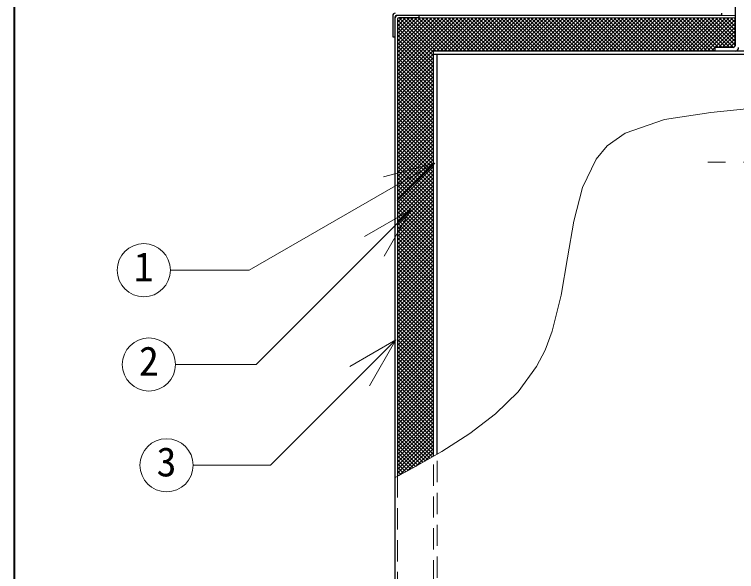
# Model space of a CAD drawing. Units: millimetres at full size, sheet at 1:15; details may follow other scales. Extents: x -3044 to 3031, y -2085 to 2130.
# Drawn here: x -3044 to -2433, y -853 to -381 of the extents above; entities that cross this region are included whole.
import ezdxf
from ezdxf.enums import TextEntityAlignment as Align

# ---------------------------------------------------------------- set-up
doc = ezdxf.new("R2010")
doc.units = ezdxf.units.MM
doc.header["$LTSCALE"] = 15
doc.linetypes.add('CHAIN1', pattern=[8, 5, -1, 1, -1])
doc.linetypes.add('DASHED1', pattern=[1.8, 1.2, -0.6])
doc.layers.add('0-0', color=4, linetype='Continuous', lineweight=9)
doc.styles.add('ＭＳ ゴシック', font='')
doc.styles.get('ＭＳ ゴシック').set_extended_font_data('MS Gothic')

msp = doc.modelspace()

# ---------------------------------------------------------------- linework, layer by layer
at = {"layer": '0-0', "color": 1, "lineweight": 40}
msp.add_line((-3044, -2084.96), (-3044, 2130.04), dxfattribs=at)
at = {"layer": '0-0', "color": 5, "lineweight": 25}
for p, q in [((-2434.5, -315.96), (-2434.5, -407.46)), ((-2724, -381.96), (-2724, -399.96)), ((-2722, -1455.46), (-2722, -382.96)), ((-2446, -381.96), (-2721, -381.96)), ((-2702, -383.96), (-2719, -383.96)), ((-2702, -381.96), (-2702, -383.96)), ((-2446, -379.96), (-2446, -381.96)), ((-2720, -384.96), (-2720, -772)), ((-2724, -399.96), (-2722, -399.96)), ((-2436, -408.96), (-2451.5, -408.96)), ((-2451.5, -408.96), (-2451.5, -411.96)), ((-2309.26, -411.96), (-2689.5, -411.96)), ((-2689.5, -754.86), (-2689.5, -411.96)), ((-2426, -414.96), (-2689.5, -414.96)), ((-2686.5, -753.15), (-2686.5, -414.96))]:
    msp.add_line(p, q, dxfattribs=at)
at = {"layer": '0-0'}
for p, q in [((-2720, -441.7), (-2662.25, -383.96)), ((-2720, -438.52), (-2665.44, -383.96)), ((-2720, -435.34), (-2668.62, -383.96)), ((-2720, -432.15), (-2671.8, -383.96)), ((-2720, -428.97), (-2674.98, -383.96)), ((-2720, -425.79), (-2678.16, -383.96)), ((-2720, -422.61), (-2681.35, -383.96)), ((-2720, -419.43), (-2684.53, -383.96)), ((-2720, -416.24), (-2687.71, -383.96)), ((-2720, -413.06), (-2690.89, -383.96)), ((-2720, -409.88), (-2694.07, -383.96)), ((-2720, -406.7), (-2697.26, -383.96)), ((-2720, -403.52), (-2700.44, -383.96)), ((-2720, -400.33), (-2703.62, -383.96)), ((-2720, -397.15), (-2706.8, -383.96)), ((-2720, -393.97), (-2709.98, -383.96)), ((-2720, -390.79), (-2713.17, -383.96)), ((-2720, -387.61), (-2716.35, -383.96)), ((-2718.47, -383.96), (-2689.5, -412.93)), ((-2715.29, -383.96), (-2687.29, -411.96)), ((-2712.11, -383.96), (-2684.11, -411.96)), ((-2708.93, -383.96), (-2680.93, -411.96)), ((-2705.75, -383.96), (-2677.75, -411.96)), ((-2702.56, -383.96), (-2674.56, -411.96)), ((-2434.5, -383.96), (-2702, -383.96)), ((-2699.38, -383.96), (-2671.38, -411.96)), ((-2696.2, -383.96), (-2668.2, -411.96)), ((-2693.02, -383.96), (-2665.02, -411.96)), ((-2689.84, -383.96), (-2661.84, -411.96)), ((-2687.07, -411.96), (-2659.07, -383.96)), ((-2686.65, -383.96), (-2658.65, -411.96)), ((-2683.89, -411.96), (-2655.89, -383.96)), ((-2683.47, -383.96), (-2655.47, -411.96)), ((-2680.71, -411.96), (-2652.71, -383.96)), ((-2680.29, -383.96), (-2652.29, -411.96)), ((-2677.53, -411.96), (-2649.53, -383.96)), ((-2677.11, -383.96), (-2649.11, -411.96)), ((-2674.34, -411.96), (-2646.34, -383.96)), ((-2673.93, -383.96), (-2645.93, -411.96)), ((-2671.16, -411.96), (-2643.16, -383.96)), ((-2670.74, -383.96), (-2642.74, -411.96)), ((-2667.98, -411.96), (-2639.98, -383.96)), ((-2667.56, -383.96), (-2639.56, -411.96)), ((-2664.8, -411.96), (-2636.8, -383.96)), ((-2664.38, -383.96), (-2636.38, -411.96)), ((-2661.62, -411.96), (-2633.62, -383.96)), ((-2661.2, -383.96), (-2633.2, -411.96)), ((-2658.43, -411.96), (-2630.43, -383.96)), ((-2658.02, -383.96), (-2630.02, -411.96)), ((-2655.25, -411.96), (-2627.25, -383.96)), ((-2654.83, -383.96), (-2626.83, -411.96)), ((-2652.07, -411.96), (-2624.07, -383.96)), ((-2651.65, -383.96), (-2623.65, -411.96)), ((-2648.89, -411.96), (-2620.89, -383.96)), ((-2648.47, -383.96), (-2620.47, -411.96)), ((-2645.71, -411.96), (-2617.71, -383.96)), ((-2645.29, -383.96), (-2617.29, -411.96)), ((-2642.52, -411.96), (-2614.52, -383.96)), ((-2642.11, -383.96), (-2614.11, -411.96)), ((-2639.34, -411.96), (-2611.34, -383.96)), ((-2638.92, -383.96), (-2610.92, -411.96)), ((-2636.16, -411.96), (-2608.16, -383.96)), ((-2635.74, -383.96), (-2607.74, -411.96)), ((-2632.98, -411.96), (-2604.98, -383.96)), ((-2632.56, -383.96), (-2604.56, -411.96)), ((-2629.8, -411.96), (-2601.8, -383.96)), ((-2629.38, -383.96), (-2601.38, -411.96)), ((-2626.61, -411.96), (-2598.61, -383.96)), ((-2626.2, -383.96), (-2598.2, -411.96)), ((-2623.43, -411.96), (-2595.43, -383.96)), ((-2623.02, -383.96), (-2595.02, -411.96)), ((-2620.25, -411.96), (-2592.25, -383.96)), ((-2619.83, -383.96), (-2591.83, -411.96)), ((-2617.07, -411.96), (-2589.07, -383.96)), ((-2616.65, -383.96), (-2588.65, -411.96)), ((-2613.89, -411.96), (-2585.89, -383.96)), ((-2613.47, -383.96), (-2585.47, -411.96)), ((-2610.71, -411.96), (-2582.71, -383.96)), ((-2610.29, -383.96), (-2582.29, -411.96)), ((-2607.52, -411.96), (-2579.52, -383.96)), ((-2607.11, -383.96), (-2579.11, -411.96)), ((-2604.34, -411.96), (-2576.34, -383.96)), ((-2603.92, -383.96), (-2575.92, -411.96)), ((-2601.16, -411.96), (-2573.16, -383.96)), ((-2600.74, -383.96), (-2572.74, -411.96)), ((-2597.98, -411.96), (-2569.98, -383.96)), ((-2597.56, -383.96), (-2569.56, -411.96)), ((-2594.8, -411.96), (-2566.8, -383.96)), ((-2594.38, -383.96), (-2566.38, -411.96)), ((-2591.61, -411.96), (-2563.61, -383.96)), ((-2591.2, -383.96), (-2563.2, -411.96)), ((-2588.43, -411.96), (-2560.43, -383.96)), ((-2588.01, -383.96), (-2560.01, -411.96)), ((-2585.25, -411.96), (-2557.25, -383.96)), ((-2584.83, -383.96), (-2556.83, -411.96)), ((-2582.07, -411.96), (-2554.07, -383.96)), ((-2581.65, -383.96), (-2553.65, -411.96)), ((-2578.89, -411.96), (-2550.89, -383.96)), ((-2578.47, -383.96), (-2550.47, -411.96)), ((-2575.7, -411.96), (-2547.7, -383.96)), ((-2575.29, -383.96), (-2547.29, -411.96)), ((-2572.52, -411.96), (-2544.52, -383.96)), ((-2572.1, -383.96), (-2544.1, -411.96)), ((-2569.34, -411.96), (-2541.34, -383.96)), ((-2568.92, -383.96), (-2540.92, -411.96)), ((-2566.16, -411.96), (-2538.16, -383.96)), ((-2565.74, -383.96), (-2537.74, -411.96)), ((-2562.98, -411.96), (-2534.98, -383.96)), ((-2562.56, -383.96), (-2534.56, -411.96)), ((-2559.79, -411.96), (-2531.79, -383.96)), ((-2559.38, -383.96), (-2531.38, -411.96)), ((-2556.61, -411.96), (-2528.61, -383.96)), ((-2556.19, -383.96), (-2528.19, -411.96)), ((-2553.43, -411.96), (-2525.43, -383.96)), ((-2553.01, -383.96), (-2525.01, -411.96)), ((-2550.25, -411.96), (-2522.25, -383.96)), ((-2549.83, -383.96), (-2521.83, -411.96)), ((-2547.07, -411.96), (-2519.07, -383.96)), ((-2546.65, -383.96), (-2518.65, -411.96)), ((-2543.88, -411.96), (-2515.88, -383.96)), ((-2543.47, -383.96), (-2515.47, -411.96)), ((-2540.7, -411.96), (-2512.7, -383.96)), ((-2540.28, -383.96), (-2512.28, -411.96)), ((-2537.52, -411.96), (-2509.52, -383.96)), ((-2537.1, -383.96), (-2509.1, -411.96)), ((-2534.34, -411.96), (-2506.34, -383.96)), ((-2533.92, -383.96), (-2505.92, -411.96)), ((-2531.16, -411.96), (-2503.16, -383.96)), ((-2530.74, -383.96), (-2502.74, -411.96)), ((-2527.97, -411.96), (-2499.97, -383.96)), ((-2527.56, -383.96), (-2499.56, -411.96)), ((-2524.79, -411.96), (-2496.79, -383.96)), ((-2524.37, -383.96), (-2496.37, -411.96)), ((-2521.61, -411.96), (-2493.61, -383.96)), ((-2521.19, -383.96), (-2493.19, -411.96)), ((-2518.43, -411.96), (-2490.43, -383.96)), ((-2518.01, -383.96), (-2490.01, -411.96)), ((-2515.25, -411.96), (-2487.25, -383.96)), ((-2514.83, -383.96), (-2486.83, -411.96)), ((-2512.06, -411.96), (-2484.06, -383.96)), ((-2511.65, -383.96), (-2483.65, -411.96)), ((-2508.88, -411.96), (-2480.88, -383.96)), ((-2508.46, -383.96), (-2480.46, -411.96)), ((-2505.7, -411.96), (-2477.7, -383.96)), ((-2505.28, -383.96), (-2477.28, -411.96)), ((-2502.52, -411.96), (-2474.52, -383.96)), ((-2502.1, -383.96), (-2474.1, -411.96)), ((-2499.34, -411.96), (-2471.34, -383.96)), ((-2498.92, -383.96), (-2470.92, -411.96)), ((-2496.15, -411.96), (-2468.15, -383.96)), ((-2495.74, -383.96), (-2467.74, -411.96)), ((-2492.97, -411.96), (-2464.97, -383.96)), ((-2492.55, -383.96), (-2464.55, -411.96)), ((-2489.79, -411.96), (-2461.79, -383.96)), ((-2489.37, -383.96), (-2461.37, -411.96)), ((-2486.61, -411.96), (-2458.61, -383.96)), ((-2486.19, -383.96), (-2458.19, -411.96)), ((-2483.43, -411.96), (-2455.43, -383.96)), ((-2483.01, -383.96), (-2455.01, -411.96)), ((-2480.24, -411.96), (-2452.24, -383.96)), ((-2479.83, -383.96), (-2451.83, -411.96)), ((-2477.06, -411.96), (-2449.06, -383.96)), ((-2476.64, -383.96), (-2451.5, -409.1)), ((-2473.88, -411.96), (-2445.88, -383.96)), ((-2473.46, -383.96), (-2448.46, -408.96)), ((-2470.7, -411.96), (-2442.7, -383.96)), ((-2470.28, -383.96), (-2445.28, -408.96)), ((-2467.52, -411.96), (-2439.52, -383.96)), ((-2467.1, -383.96), (-2442.1, -408.96)), ((-2464.33, -411.96), (-2436.33, -383.96)), ((-2463.92, -383.96), (-2438.92, -408.96)), ((-2460.73, -383.96), (-2435.75, -408.94)), ((-2457.55, -383.96), (-2434.5, -407.01)), ((-2454.37, -383.96), (-2434.5, -403.83)), ((-2451.19, -383.96), (-2434.5, -400.65)), ((-2448.01, -383.96), (-2434.5, -397.46)), ((-2446, -381.96), (-2434.5, -381.96)), ((-2444.82, -383.96), (-2434.5, -394.28)), ((-2441.64, -383.96), (-2434.5, -391.1)), ((-2438.46, -383.96), (-2434.5, -387.92)), ((-2435.28, -383.96), (-2434.5, -384.74)), ((-2720, -385.61), (-2689.5, -416.11)), ((-2720, -388.8), (-2689.5, -419.3)), ((-2461.15, -411.96), (-2434.5, -385.3)), ((-2457.97, -411.96), (-2434.5, -388.48)), ((-2720, -391.98), (-2689.5, -422.48)), ((-2720, -395.16), (-2689.5, -425.66)), ((-2454.79, -411.96), (-2434.5, -391.67)), ((-2448.61, -408.96), (-2434.5, -394.85)), ((-2720, -398.34), (-2689.5, -428.84)), ((-2720, -401.52), (-2689.5, -432.02)), ((-2445.42, -408.96), (-2434.5, -398.03)), ((-2442.24, -408.96), (-2434.5, -401.21)), ((-2720, -404.71), (-2689.5, -435.21)), ((-2720, -407.89), (-2689.5, -438.39)), ((-2439.06, -408.96), (-2434.5, -404.39)), ((-2435.87, -408.95), (-2434.5, -407.58)), ((-2720, -411.07), (-2689.5, -441.57)), ((-2720, -414.25), (-2689.5, -444.75)), ((-2720, -444.88), (-2689.5, -414.38)), ((-2451.61, -411.96), (-2451.5, -411.85)), ((-2720, -417.43), (-2689.5, -447.93)), ((-2720, -448.06), (-2689.5, -417.56)), ((-2720, -420.62), (-2689.5, -451.12)), ((-2720, -451.25), (-2689.5, -420.75)), ((-2720, -423.8), (-2689.5, -454.3)), ((-2720, -454.43), (-2689.5, -423.93)), ((-2720, -426.98), (-2689.5, -457.48)), ((-2720, -457.61), (-2689.5, -427.11)), ((-2720, -430.16), (-2689.5, -460.66)), ((-2720, -460.79), (-2689.5, -430.29)), ((-2720, -433.34), (-2689.5, -463.84)), ((-2720, -463.97), (-2689.5, -433.47)), ((-2720, -436.53), (-2689.5, -467.03)), ((-2720, -467.16), (-2689.5, -436.66)), ((-2720, -439.71), (-2689.5, -470.21)), ((-2720, -470.34), (-2689.5, -439.84)), ((-2720, -442.89), (-2689.5, -473.39)), ((-2720, -473.52), (-2689.5, -443.02)), ((-2720, -446.07), (-2689.5, -476.57)), ((-2720, -476.7), (-2689.5, -446.2)), ((-2720, -449.25), (-2689.5, -479.75)), ((-2720, -479.88), (-2689.5, -449.38)), ((-2720, -452.44), (-2689.5, -482.94)), ((-2720, -483.07), (-2689.5, -452.57)), ((-2720, -455.62), (-2689.5, -486.12)), ((-2720, -486.25), (-2689.5, -455.75)), ((-2720, -458.8), (-2689.5, -489.3)), ((-2720, -489.43), (-2689.5, -458.93)), ((-2720, -461.98), (-2689.5, -492.48)), ((-2720, -492.61), (-2689.5, -462.11)), ((-2720, -465.16), (-2689.5, -495.66)), ((-2720, -495.79), (-2689.5, -465.29)), ((-2720, -468.35), (-2689.5, -498.85)), ((-2720, -498.98), (-2689.5, -468.48)), ((-2720, -471.53), (-2689.5, -502.03)), ((-2720, -502.16), (-2689.5, -471.66)), ((-2720, -474.71), (-2689.5, -505.21)), ((-2720, -505.34), (-2689.5, -474.84)), ((-2720, -477.89), (-2689.5, -508.39)), ((-2720, -508.52), (-2689.5, -478.02)), ((-2720, -481.07), (-2689.5, -511.57)), ((-2720, -511.7), (-2689.5, -481.2)), ((-2720, -484.26), (-2689.5, -514.76)), ((-2720, -514.89), (-2689.5, -484.39)), ((-2720, -487.44), (-2689.5, -517.94)), ((-2720, -518.07), (-2689.5, -487.57)), ((-2720, -490.62), (-2689.5, -521.12)), ((-2720, -521.25), (-2689.5, -490.75)), ((-2720, -493.8), (-2689.5, -524.3)), ((-2720, -524.43), (-2689.5, -493.93)), ((-2720, -496.98), (-2689.5, -527.48)), ((-2720, -527.61), (-2689.5, -497.11)), ((-2720, -500.17), (-2689.5, -530.67)), ((-2720, -530.8), (-2689.5, -500.3)), ((-2720, -503.35), (-2689.5, -533.85)), ((-2720, -533.98), (-2689.5, -503.48)), ((-2720, -506.53), (-2689.5, -537.03)), ((-2720, -537.16), (-2689.5, -506.66)), ((-2720, -509.71), (-2689.5, -540.21)), ((-2720, -540.34), (-2689.5, -509.84)), ((-2720, -512.89), (-2689.5, -543.39)), ((-2720, -543.52), (-2689.5, -513.02)), ((-2720, -516.08), (-2689.5, -546.58)), ((-2720, -546.71), (-2689.5, -516.21)), ((-2720, -519.26), (-2689.5, -549.76)), ((-2720, -549.89), (-2689.5, -519.39)), ((-2720, -522.44), (-2689.5, -552.94)), ((-2720, -553.07), (-2689.5, -522.57)), ((-2720, -525.62), (-2689.5, -556.12)), ((-2720, -556.25), (-2689.5, -525.75)), ((-2720, -528.8), (-2689.5, -559.3)), ((-2720, -559.43), (-2689.5, -528.93)), ((-2720, -531.99), (-2689.5, -562.49)), ((-2720, -562.62), (-2689.5, -532.12)), ((-2720, -535.17), (-2689.5, -565.67)), ((-2720, -565.8), (-2689.5, -535.3)), ((-2720, -538.35), (-2689.5, -568.85)), ((-2720, -568.98), (-2689.5, -538.48)), ((-2720, -541.53), (-2689.5, -572.03)), ((-2720, -572.16), (-2689.5, -541.66)), ((-2720, -544.71), (-2689.5, -575.21)), ((-2720, -575.34), (-2689.5, -544.84)), ((-2720, -547.9), (-2689.5, -578.4)), ((-2720, -578.53), (-2689.5, -548.03)), ((-2720, -551.08), (-2689.5, -581.58)), ((-2720, -581.71), (-2689.5, -551.21)), ((-2720, -554.26), (-2689.5, -584.76)), ((-2720, -584.89), (-2689.5, -554.39)), ((-2720, -557.44), (-2689.5, -587.94)), ((-2720, -588.07), (-2689.5, -557.57)), ((-2720, -560.62), (-2689.5, -591.12)), ((-2720, -591.25), (-2689.5, -560.75)), ((-2720, -563.81), (-2689.5, -594.31)), ((-2720, -594.44), (-2689.5, -563.94)), ((-2720, -566.99), (-2689.5, -597.49)), ((-2720, -597.62), (-2689.5, -567.12)), ((-2720, -570.17), (-2689.5, -600.67)), ((-2720, -600.8), (-2689.5, -570.3)), ((-2720, -573.35), (-2689.5, -603.85)), ((-2720, -603.98), (-2689.5, -573.48)), ((-2720, -576.53), (-2689.5, -607.03)), ((-2720, -607.16), (-2689.5, -576.66)), ((-2720, -579.72), (-2689.5, -610.22)), ((-2720, -610.34), (-2689.5, -579.84)), ((-2720, -582.9), (-2689.5, -613.4)), ((-2720, -613.53), (-2689.5, -583.03)), ((-2720, -586.08), (-2689.5, -616.58)), ((-2720, -616.71), (-2689.5, -586.21)), ((-2720, -589.26), (-2689.5, -619.76)), ((-2720, -619.89), (-2689.5, -589.39)), ((-2720, -592.44), (-2689.5, -622.94)), ((-2720, -623.07), (-2689.5, -592.57)), ((-2720, -595.63), (-2689.5, -626.13)), ((-2720, -626.25), (-2689.5, -595.75)), ((-2720, -598.81), (-2689.5, -629.31)), ((-2720, -629.44), (-2689.5, -598.94)), ((-2720, -601.99), (-2689.5, -632.49)), ((-2720, -632.62), (-2689.5, -602.12)), ((-2720, -605.17), (-2689.5, -635.67)), ((-2720, -635.8), (-2689.5, -605.3)), ((-2720, -608.35), (-2689.5, -638.85)), ((-2720, -638.98), (-2689.5, -608.48)), ((-2720, -611.54), (-2689.5, -642.04)), ((-2720, -642.16), (-2689.5, -611.66)), ((-2720, -614.72), (-2689.5, -645.22)), ((-2720, -645.35), (-2689.5, -614.85)), ((-2720, -617.9), (-2689.5, -648.4)), ((-2720, -648.53), (-2689.5, -618.03)), ((-2720, -621.08), (-2689.5, -651.58)), ((-2720, -651.71), (-2689.5, -621.21)), ((-2720, -624.26), (-2689.5, -654.76)), ((-2720, -654.89), (-2689.5, -624.39)), ((-2720, -627.45), (-2689.5, -657.95)), ((-2720, -658.07), (-2689.5, -627.57)), ((-2720, -630.63), (-2689.5, -661.13)), ((-2720, -661.26), (-2689.5, -630.76)), ((-2720, -633.81), (-2689.5, -664.31)), ((-2720, -664.44), (-2689.5, -633.94)), ((-2720, -636.99), (-2689.5, -667.49)), ((-2720, -667.62), (-2689.5, -637.12)), ((-2720, -640.17), (-2689.5, -670.67)), ((-2720, -670.8), (-2689.5, -640.3)), ((-2720, -643.36), (-2689.5, -673.86)), ((-2720, -673.98), (-2689.5, -643.48)), ((-2720, -646.54), (-2689.5, -677.04)), ((-2720, -677.17), (-2689.5, -646.67)), ((-2720, -649.72), (-2689.5, -680.22)), ((-2720, -680.35), (-2689.5, -649.85)), ((-2720, -652.9), (-2689.5, -683.4)), ((-2720, -683.53), (-2689.5, -653.03)), ((-2720, -656.08), (-2689.5, -686.58)), ((-2720, -686.71), (-2689.5, -656.21)), ((-2720, -659.27), (-2689.5, -689.77)), ((-2720, -689.89), (-2689.5, -659.39)), ((-2720, -662.45), (-2689.5, -692.95)), ((-2720, -693.08), (-2689.5, -662.58)), ((-2720, -665.63), (-2689.5, -696.13)), ((-2720, -696.26), (-2689.5, -665.76)), ((-2720, -668.81), (-2689.5, -699.31)), ((-2720, -699.44), (-2689.5, -668.94)), ((-2720, -671.99), (-2689.5, -702.49)), ((-2720, -702.62), (-2689.5, -672.12)), ((-2720, -675.18), (-2689.5, -705.68)), ((-2720, -705.8), (-2689.5, -675.3)), ((-2720, -678.36), (-2689.5, -708.86)), ((-2720, -708.99), (-2689.5, -678.49)), ((-2720, -681.54), (-2689.5, -712.04)), ((-2720, -712.17), (-2689.5, -681.67)), ((-2720, -684.72), (-2689.5, -715.22)), ((-2720, -715.35), (-2689.5, -684.85)), ((-2720, -687.9), (-2689.5, -718.4)), ((-2720, -718.53), (-2689.5, -688.03)), ((-2720, -691.09), (-2689.5, -721.59)), ((-2720, -721.71), (-2689.5, -691.21)), ((-2720, -694.27), (-2689.5, -724.77)), ((-2720, -724.9), (-2689.5, -694.4)), ((-2720, -697.45), (-2689.5, -727.95)), ((-2720, -728.08), (-2689.5, -697.58)), ((-2720, -700.63), (-2689.5, -731.13)), ((-2720, -731.26), (-2689.5, -700.76)), ((-2720, -703.81), (-2689.5, -734.31)), ((-2720, -734.44), (-2689.5, -703.94)), ((-2720, -706.99), (-2689.5, -737.49)), ((-2720, -737.62), (-2689.5, -707.12)), ((-2720, -710.18), (-2689.5, -740.68)), ((-2720, -740.81), (-2689.5, -710.31)), ((-2720, -713.36), (-2689.5, -743.86)), ((-2720, -743.99), (-2689.5, -713.49)), ((-2720, -716.54), (-2689.5, -747.04)), ((-2720, -747.17), (-2689.5, -716.67)), ((-2720, -719.72), (-2689.5, -750.22)), ((-2720, -750.35), (-2689.5, -719.85)), ((-2720, -722.9), (-2689.5, -753.4)), ((-2720, -753.53), (-2689.5, -723.03)), ((-2720, -726.09), (-2690.6, -755.49)), ((-2720, -756.72), (-2689.5, -726.22)), ((-2720, -729.27), (-2692.62, -756.64)), ((-2720, -759.9), (-2689.5, -729.4)), ((-2720, -732.45), (-2694.65, -757.8)), ((-2720, -763.08), (-2689.5, -732.58)), ((-2720, -735.63), (-2696.67, -758.96)), ((-2720, -766.26), (-2689.5, -735.76)), ((-2720, -738.81), (-2698.7, -760.12)), ((-2720, -769.44), (-2689.5, -738.94)), ((-2720, -742), (-2700.72, -761.27)), ((-2718.61, -771.24), (-2689.5, -742.13)), ((-2720, -745.18), (-2702.75, -762.43)), ((-2720, -748.36), (-2704.77, -763.59)), ((-2711.56, -767.37), (-2689.5, -745.31)), ((-2704.36, -763.35), (-2689.5, -748.49)), ((-2720, -751.54), (-2706.8, -764.74)), ((-2720, -754.72), (-2708.84, -765.88)), ((-2696.94, -759.11), (-2689.5, -751.67)), ((-2689.51, -754.87), (-2689.5, -754.85)), ((-2720, -757.91), (-2710.9, -767.01)), ((-2720, -761.09), (-2712.95, -768.13)), ((-2720, -764.27), (-2715.01, -769.26)), ((-2720, -767.45), (-2717.06, -770.39)), ((-2720, -770.63), (-2719.12, -771.52))]:
    msp.add_line(p, q, dxfattribs=at)
at = {"layer": '0-0', "color": 7, "lineweight": 18}
for p, q in [((-2688.4, -506.8), (-2845.48, -597.49)), ((-2688.4, -506.8), (-2731.86, -518.44)), ((-2688.4, -506.8), (-2720.22, -538.62)), ((-2708.84, -546.53), (-2839.64, -677.33)), ((-2708.84, -546.53), (-2747.81, -569.03)), ((-2708.84, -546.53), (-2731.34, -585.51)), ((-2845.48, -597.49), (-2912.13, -597.49)), ((-2721.29, -656.53), (-2827.4, -762.64)), ((-2721.29, -656.53), (-2760.26, -679.03)), ((-2721.29, -656.53), (-2743.79, -695.5)), ((-2839.64, -677.33), (-2907.76, -677.33)), ((-2827.4, -762.64), (-2892.86, -762.64))]:
    msp.add_line(p, q, dxfattribs=at)
at = {"layer": '0-0', "linetype": 'CHAIN1'}
msp.add_line((-2352.5, -505.96), (-2460.5, -505.96), dxfattribs=at)
at = {"layer": '0-0', "color": 7, "linetype": 'DASHED1', "lineweight": 18}
for p, q in [((-2689.5, -1427.96), (-2689.5, -754.86)), ((-2686.5, -1424.96), (-2686.5, -753.15)), ((-2720, -772), (-2720, -1454.46))]:
    msp.add_line(p, q, dxfattribs=at)
at = {"layer": '0-0', "color": 7, "lineweight": 18}
msp.add_lwpolyline([(-2413.92, -459.78), (-2455.12, -463.87), (-2494.23, -469.86), (-2527.5, -481.47), (-2542.66, -492.25), (-2552.08, -503.48), (-2563.61, -527.58), (-2570.97, -556.06), (-2576.27, -587.04), (-2581.61, -618.64), (-2589.08, -649), (-2595.23, -665.29), (-2602.41, -679.11), (-2618.03, -700.44), (-2637.08, -719.13), (-2658.81, -735.74), (-2682.48, -750.85), (-2707.33, -765.05), (-2722, -773.1)], dxfattribs=at)
for centre in [(-2934.63, -597.49), (-2930.26, -677.33), (-2915.36, -762.64)]:
    msp.add_circle(centre, 22.5, dxfattribs=at)
at = {"layer": '0-0', "color": 5, "lineweight": 25}
for centre, radius, start, end in [((-2722, -381.96), 2, 90, 180), ((-2721, -382.96), 1, 90, 180), ((-2720, -383.96), 2, 90, 180), ((-2719, -384.96), 1, 90, 180), ((-2436, -407.46), 1.5, 270, 0), ((-2434.5, -408.96), 3, 270, 0)]:
    msp.add_arc(centre, radius, start, end, dxfattribs=at)

# ---------------------------------------------------------------- texts
at = {"layer": '0-0', "color": 7, "style": 'ＭＳ ゴシック'}
for s, p in [('1', (-2943.07, -614.36)), ('2', (-2938.7, -694.21)), ('3', (-2923.79, -779.51))]:
    msp.add_text(s, height=24.74, dxfattribs=at).set_placement(p, align=Align.BOTTOM_LEFT)

doc.saveas('drawing.dxf')
